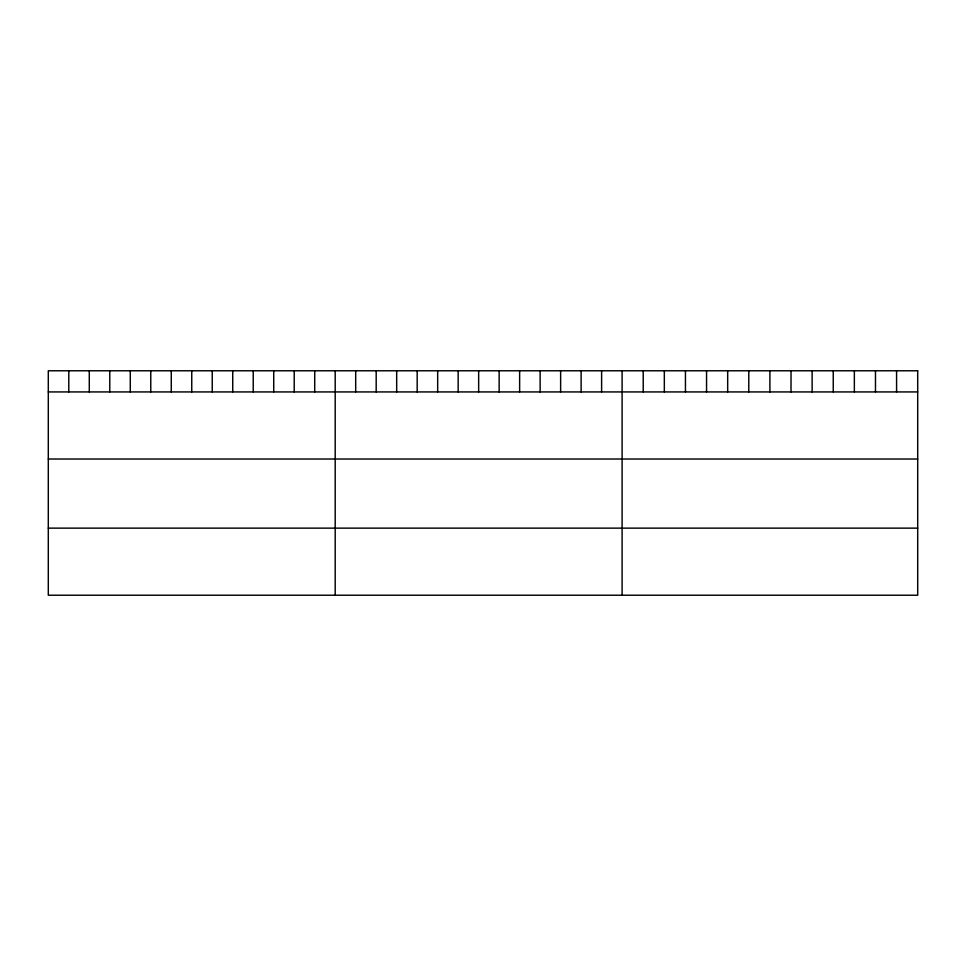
<?xml version="1.0" encoding="UTF-8"?>
<svg xmlns="http://www.w3.org/2000/svg" width="966" height="966" viewBox="0 0 966 966"><rect width="100%" height="100%" fill="white"/><g stroke="black" fill="none" stroke-linecap="round" stroke-linejoin="round"><path stroke-width="1.45" d="M48.3 391.93L917.7 391.93M48.3 459.019L917.7 459.019M48.3 528.136L917.7 528.136M896.581 370.775L896.581 391.93M875.474 370.775L875.474 391.93M854.355 370.775L854.355 391.93M833.247 370.775L833.247 391.93M812.128 370.775L812.128 391.93M791.021 370.775L791.021 391.93M769.902 370.775L769.902 391.93M748.783 370.775L748.783 391.93M727.676 370.775L727.676 391.93M706.557 370.775L706.557 391.93M685.449 370.775L685.449 391.93M664.33 370.775L664.33 391.93M643.223 370.775L643.223 391.93M622.104 370.775L622.104 595.225M601.613 370.775L601.613 391.93M581.121 370.775L581.121 391.93M560.63 370.775L560.63 391.93M540.127 370.775L540.127 391.93M519.636 370.775L519.636 391.93M499.144 370.775L499.144 391.93M478.653 370.775L478.653 391.93M458.162 370.775L458.162 391.93M437.67 370.775L437.67 391.93M417.179 370.775L417.179 391.93M396.676 370.775L396.676 391.93M376.185 370.775L376.185 391.93M355.693 370.775L355.693 391.93M335.202 370.775L335.202 595.225M314.711 370.775L314.711 391.93M294.219 370.775L294.219 391.93M273.728 370.775L273.728 391.93M253.225 370.775L253.225 391.93M232.734 370.775L232.734 391.93M212.242 370.775L212.242 391.93M191.751 370.775L191.751 391.93M171.26 370.775L171.26 391.93M150.768 370.775L150.768 391.93M130.277 370.775L130.277 391.93M109.774 370.775L109.774 391.93M89.283 370.775L89.283 391.93M68.791 370.775L68.791 391.93M917.7 370.775L48.3 370.775L48.3 595.225L917.7 595.225L917.7 370.775"/></g></svg>
